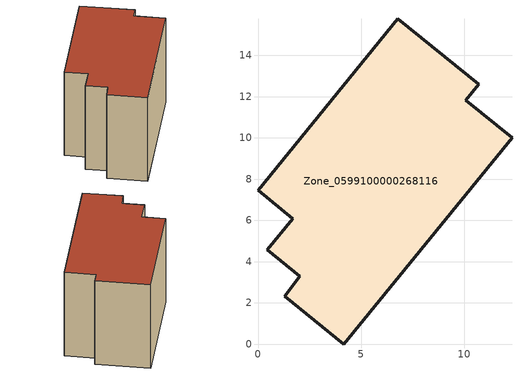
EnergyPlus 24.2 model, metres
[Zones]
Zone_0599100000268116
 floor ground (C_G): 0,7.45 6.78,15.77 10.71,12.6 10.07,11.82 12.31,10.01 4.15,0 1.29,2.32 2.03,3.3 0.45,4.58 1.68,6.09 z0
 wall outside (C_F): 10.07,11.82 10.71,12.6 6.78,15.77 0,7.45 1.68,6.09 0.45,4.58 2.03,3.3 1.29,2.32 4.15,0 12.31,10.01 10.07,11.82 z0:8.97
 roof outside (C_R): 4.15,0 12.31,10.01 10.07,11.82 10.71,12.6 6.78,15.77 0,7.45 1.68,6.09 0.45,4.58 2.03,3.3 1.29,2.32 z8.97
[BUILDING]
Pand.0599100000268116: North Axis=0; Terrain=City; Loads Convergence Tolerance Value=0.04; Temperature Convergence Tolerance Value=0.4; Solar Distribution=FullExterior; Maximum Number of Warmup Days=25; Minimum Number of Warmup Days=1
[Site:Location]
Rotterdam.The.Hague.AP_ZH_NLD Design_Conditions: Latitude=51.96; Longitude=4.45; Time Zone=1; Elevation=-4.5
[SITE:GROUNDTEMPERATURE:BUILDINGSURFACE]
18, 18, 18, 18, 18, 18, 18, 18, 18, 18, 18, 18
[MATERIAL] Thermal Absorptance=0.9; Solar Absorptance=0.7; Visible Absorptance=0.7
Name | Roughness | Thickness | Conductivity | Density | Specific Heat
G.TC.1946 | MediumSmooth | 0.15 | 1 | 540 | 1210
F.TC.1946 | Rough | 0.3 | 0.857143 | 1920 | 840
R.TC.1946 | MediumRough | 0.2 | 0.909091 | 1500 | 1000
[CONSTRUCTION]
C_G: G.TC.1946
C_F: F.TC.1946
C_R: R.TC.1946
[ZONE]
Zone_0599100000268116: Type=1; Multiplier=1; Ceiling Height=Autocalculate; Volume=Autocalculate; Floor Area=autocalculate; Part of Total Floor Area=Yes
[ZONEINFILTRATION:DESIGNFLOWRATE]
Infil_Zone_0599100000268116: Zone or ZoneList or Space or SpaceList=Zone_0599100000268116; Schedule=AlwaysOn; Design Flow Rate Calculation Method=Flow/Area; Flow Rate per Floor Area=0.003; Constant Term Coefficient=1; Temperature Term Coefficient=0; Velocity Term Coefficient=0; Velocity Squared Term Coefficient=0
[HVACTEMPLATE:ZONE:IDEALLOADSAIRSYSTEM]
Zone_0599100000268116: Maximum Heating Supply Air Temperature=50; Minimum Cooling Supply Air Temperature=13; Maximum Heating Supply Air Humidity Ratio=0.0156; Minimum Cooling Supply Air Humidity Ratio=0.0077; Heating Limit=NoLimit; Cooling Limit=NoLimit; Dehumidification Control Type=ConstantSensibleHeatRatio; Cooling Sensible Heat Ratio=0.7; Dehumidification Setpoint=60; Humidification Control Type=None; Humidification Setpoint=30; Outdoor Air Method=None; Outdoor Air Flow Rate per Person=0.00944; Outdoor Air Flow Rate per Zone Floor Area=0; Outdoor Air Flow Rate per Zone=0; Demand Controlled Ventilation Type=None; Outdoor Air Economizer Type=NoEconomizer; Heat Recovery Type=None; Sensible Heat Recovery Effectiveness=0.7; Latent Heat Recovery Effectiveness=0.65
[ZONECONTROL:THERMOSTAT]
ThermostatControl_Zone_0599100000268116: Zone or ZoneList=Zone_0599100000268116; Control Type Schedule=DualSetpointControlType; Control 1=Thermostat_Zone_0599100000268116; Temperature Difference Between Cutout And Setpoint=0
[THERMOSTATSETPOINT:DUALSETPOINT]
Thermostat_Zone_0599100000268116: Heating Setpoint Temperature Schedule=HeatingSetpoint_Zone_0599100000268116; Cooling Setpoint Temperature Schedule=CoolingSetpoint_Zone_0599100000268116
[SCHEDULE:COMPACT]
HeatingSetpoint_Zone_0599100000268116: Through: 12/31, For: AllDays, Until: 24:00, 21
CoolingSetpoint_Zone_0599100000268116: Through: 12/31, For: AllDays, Until: 24:00, 24
DualSetpointControlType: Through: 12/31, For: AllDays, Until: 24:00, 4
AlwaysOn: Through: 12/31, For: AllDays, Until: 24:00, 1
